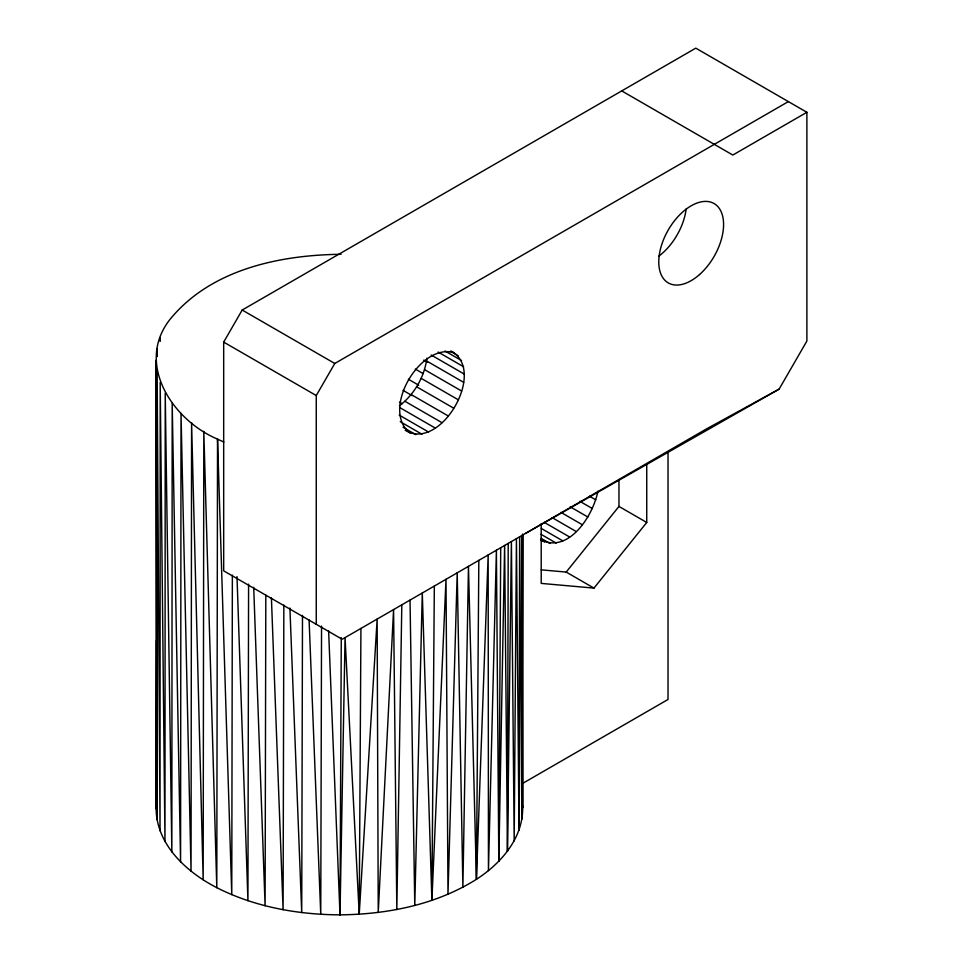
<?xml version="1.0" encoding="UTF-8"?>
<svg xmlns="http://www.w3.org/2000/svg" width="963" height="963" viewBox="0 0 963 963"><rect width="100%" height="100%" fill="white"/><g stroke="black" fill="none" stroke-linecap="round" stroke-linejoin="round"><path stroke-width="1.44" d="M156.488 640.443L156.114 808.691C156.536 845.033 186.726 872.177 216.795 887.681C254.762 906.929 297.675 914.645 339.999 914.85C387.331 914.356 435.914 904.787 476.42 879.315C500.76 863.618 522.909 838.52 522.668 808.005L522.668 534.188M232.36 575.116L231.77 894.687L217.53 439.128C171.607 419.748 133.64 361.378 172.124 316.839C213.208 268.833 280.654 255.002 341.107 254.28M248.586 584.132L247.936 900.73L237.006 576.632M265.812 595.134L265.102 905.762L253.702 587.298M283.844 605.065L283.098 909.734L271.41 597.975M302.49 615.393L301.72 912.587L289.911 608.026M321.546 626.058L320.751 914.296L309.087 619.967M410.033 600.081L414.776 905.485L422.288 593.003L431.893 900.381L446.013 579.317L447.988 894.278L457.208 572.853L462.89 887.224L468.463 566.352L476.42 879.315L488.169 554.977L488.446 870.624L496.402 550.222L498.81 861.247L504.624 545.467L507.429 851.304L508.223 543.385M507.429 851.304L511.401 541.555L514.182 840.88L516.433 538.654L519.009 830.118L519.623 536.812M522.668 534.417L521.85 819.116L521.657 535.633L519.009 830.118M328.612 630.765L339.999 914.85L341.275 637.65M339.999 914.85L345.055 637.602L359.223 914.224L360.932 628.43M498.81 861.247L500.712 547.73M431.893 900.381L434.325 586.058M476.42 879.315L478.828 560.37M401.812 604.824L396.828 909.517L393.578 609.579L378.242 912.443L377.147 619.065L359.223 914.224M399.428 405.832C414.246 394.397 424.527 376.834 426.874 358.248M405.182 430.244C440.44 452.273 487.567 370.791 451.093 351.074M156.524 804.526L156.114 808.691L156.114 360.138L157.065 819.802L157.15 371.261L160.039 830.792L160.195 382.275L164.974 841.542L165.227 393.024L171.847 851.93L172.196 403.425L180.575 861.849L181.02 413.332L191.047 871.178L191.589 422.661L203.169 879.821L203.807 431.292L216.795 887.681L217.53 439.128L223.813 442.029M540.737 539.858C569.205 554.026 593.364 514.88 597.891 491.202M779.115 389.136L706.902 428.679L342.178 639.263L223.681 570.842L223.681 342.094L242.195 310.026L695.792 48.15L806.886 112.286L806.886 341.034L779.115 389.136L525.461 533.442M316.261 624.289L316.261 395.54L334.775 363.472L788.372 101.597M541.278 569.855L566.196 572.07L618.968 506.43L618.968 479.49M541.206 523.523L541.206 583.397L593.966 588.104L646.739 522.464L646.739 464.094M806.886 112.286L732.819 155.043L621.737 90.907M522.163 783.677L668.021 699.475L668.021 451.731M453.645 352.554C419.483 343.177 380.517 410.744 410.286 433.194M450.515 351.326L458.183 355.744M444.966 350.989L461.566 360.571M438.129 352.049L463.66 366.795M431.171 354.998L464.371 374.162M426.633 360.981L463.66 382.359M423.768 360.102L427.644 362.341M424.539 369.623L461.566 391.002M415.33 369.082L423.082 373.56M421.156 378.351L458.183 399.729M408.384 379.253L418.712 385.224M416.618 386.777L453.645 408.156M618.968 506.43L646.739 522.464M589.488 496.21L595.796 499.845M411.141 394.541L448.168 415.92M403.052 390.364L412.092 395.588M579.786 501.29L592.414 508.584M404.954 401.294L441.981 422.673M242.195 310.026L334.775 363.472M399.489 402.149L402.077 403.641M399.609 407.481L435.36 428.126M570.204 506.803L587.875 517.011M399.212 415.077L428.583 432.038M560.935 512.376L582.398 524.763M400.247 421.698L421.963 434.229M403.003 427.259L415.775 434.626M552.22 517.673L576.211 531.528M544.336 522.403L569.578 536.969M223.681 342.094L316.261 395.54M541.35 528.494L562.813 540.881M541.037 534.333L556.181 543.084M541.158 538.377L549.993 543.469M566.196 572.07L593.966 588.104M541.122 539.641L544.516 542.037M522.367 805.224L522.668 808.005L522.428 534.73M686.174 208.935A45.815 26.458 -60 0 1 658.969 256.05M157.125 349.003L157.113 356.515L157.125 349.003M160.159 338.001L160.135 340.998L160.159 338.001M699.559 274.527A45.815 26.458 -60 0 0 714.077 203.542A45.815 26.458 -60 0 0 659.872 251.608A45.815 26.458 -60 0 0 699.559 274.527"/></g></svg>
